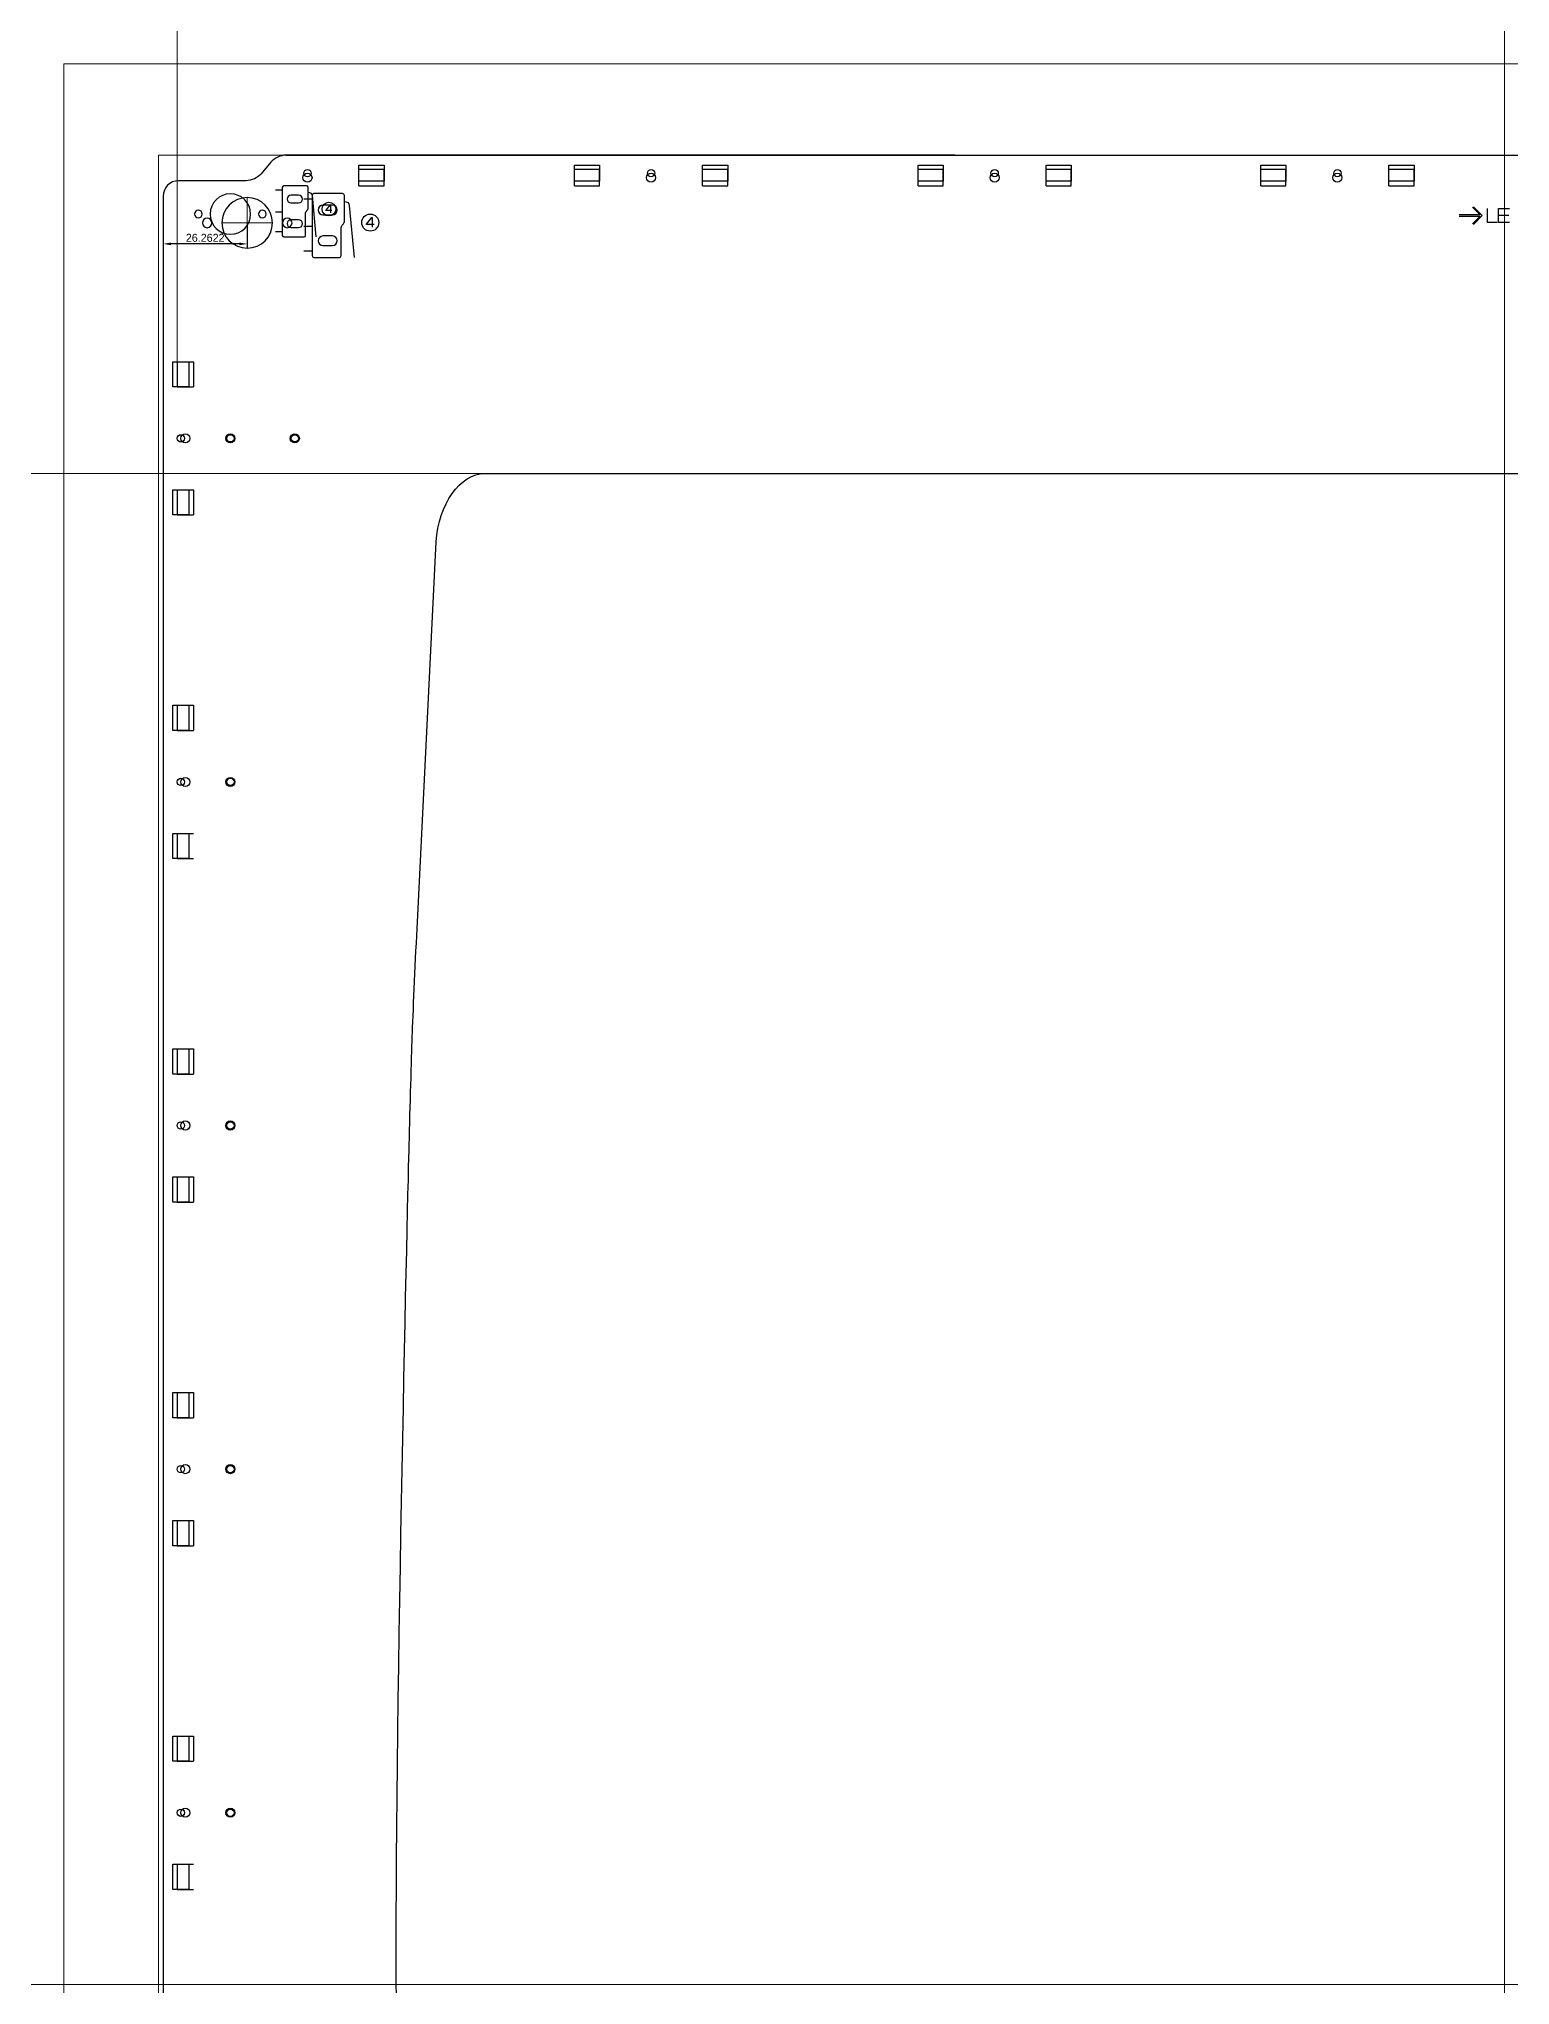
# Model space of a CAD drawing. Header units: millimetres. Extents: x -1949 to 1995, y -1808 to 1842.
# Drawn here: x -850 to -391, y 7 to 615 of the extents above; entities that cross this region are included whole.
import ezdxf

# ---------------------------------------------------------------- set-up
doc = ezdxf.new("R2010")
doc.units = ezdxf.units.MM
for name, color, linetype, true_color in [('CHANGED_PARTS', 3, 'Continuous', 0x00ff00), ('CUTS', 1, 'Continuous', 0xff0000), ('ORIGIONAL_PARTS_THAT_WERE_', 6, 'Continuous', 0xff00ff), ('TEXT', 5, 'Continuous', 0x0000ff)]:
    doc.layers.add(name, color=color, linetype=linetype, true_color=true_color)
doc.layers.add('Laser Table', color=2, linetype='Continuous', lineweight=0, true_color=0xffff00)
doc.layers.add('Referance lines', color=2, linetype='Continuous', lineweight=0, true_color=0xffff00)
doc.dimstyles.new('QCADDimStyle', dxfattribs={"dimtxt": 2.5, "dimasz": 2.5, "dimexe": 1.25, "dimexo": 0.625, "dimtad": 1, "dimtoh": 1, "dimdec": 4, "dimzin": 0, "dimdsep": 46, "dimtxsty": 'Standard', "dimcen": 0.09, "dimadec": 0, "dimazin": 0, "dimtfac": 1, "dimtdec": 4, "dimtofl": 0, "dimtmove": 0, "dimatfit": 3, "dimfxl": 1, "dimtolj": 1, "dimtzin": 0, "dimarcsym": 0})

# ---------------------------------------------------------------- blocks, each defined once
blk = doc.blocks.new('*D1')
at = {"layer": 'Defpoints', "color": 0}
for p in [(-811.68, 557.56), (-785.41, 557.56), (-811.68, 551)]:
    blk.add_point(p, dxfattribs=at)
at = {"layer": 'Referance lines', "color": 0, "lineweight": -2}
for p, q in [((-811.68, 556.93), (-811.68, 549.75)), ((-785.41, 556.93), (-785.41, 549.75)), ((-787.91, 551), (-809.18, 551))]:
    blk.add_line(p, q, dxfattribs=at)
at = {"layer": 'Referance lines', "color": 0}
for points in [[(-809.18, 551.42), (-809.18, 550.58), (-811.68, 551)], [(-787.91, 550.58), (-787.91, 551.42), (-785.41, 551)]]:
    blk.add_solid(points, dxfattribs=at)
at = {"layer": 'Referance lines', "color": 0, "insert": (-798.54, 552.88), "char_height": 2.5, "attachment_point": 5}
blk.add_mtext('\\A1;26.2622', dxfattribs=at)

msp = doc.modelspace()

# ---------------------------------------------------------------- linework, layer by layer
at = {"layer": 'CHANGED_PARTS'}
for p, q in [((-750.53602, 569.1074), (-750.53602, 574.3074)), ((-750.53602, 574.3074), (-742.65666, 574.3074)), ((-742.65666, 569.1074), (-742.65666, 574.3074)), ((-683.19594, 569.1074), (-683.19594, 574.3074)), ((-683.19594, 574.3074), (-675.31658, 574.3074)), ((-675.31658, 569.1074), (-675.31658, 574.3074)), ((-643.19602, 569.1074), (-643.19602, 574.3074)), ((-643.19602, 574.3074), (-635.31666, 574.3074)), ((-635.31666, 569.1074), (-635.31666, 574.3074)), ((-575.85594, 569.1074), (-575.85594, 574.3074)), ((-575.85594, 574.3074), (-567.97658, 574.3074)), ((-567.97658, 569.1074), (-567.97658, 574.3074)), ((-535.85602, 569.1074), (-535.85602, 574.3074)), ((-535.85602, 574.3074), (-527.97666, 574.3074)), ((-527.97666, 569.1074), (-527.97666, 574.3074)), ((-468.78468, 569.1074), (-468.78468, 574.3074)), ((-468.78468, 574.3074), (-460.90532, 574.3074)), ((-460.90532, 569.1074), (-460.90532, 574.3074)), ((-428.78476, 569.1074), (-428.78476, 574.3074)), ((-428.78476, 574.3074), (-420.9054, 574.3074)), ((-420.9054, 569.1074), (-420.9054, 574.3074)), ((-750.53602, 569.1074), (-742.65666, 569.1074)), ((-683.19594, 569.1074), (-675.31658, 569.1074)), ((-643.19602, 569.1074), (-635.31666, 569.1074)), ((-575.85594, 569.1074), (-567.97658, 569.1074)), ((-535.85602, 569.1074), (-527.97666, 569.1074)), ((-468.78468, 569.1074), (-460.90532, 569.1074)), ((-428.78476, 569.1074), (-420.9054, 569.1074)), ((-807.34558, 514.19145), (-802.14558, 514.19145)), ((-807.34558, 514.19145), (-807.34558, 506.31181)), ((-802.14558, 514.19145), (-802.14558, 506.31181)), ((-807.34558, 506.31181), (-802.14558, 506.31181)), ((-807.34558, 474.19153), (-802.14558, 474.19153)), ((-807.34558, 474.19153), (-807.34558, 466.31189)), ((-802.14558, 474.19153), (-802.14558, 466.31189)), ((-807.34558, 466.31189), (-802.14558, 466.31189)), ((-807.34558, 406.85145), (-802.14558, 406.85145)), ((-807.34558, 406.85145), (-807.34558, 398.97181)), ((-802.14558, 406.85145), (-802.14558, 398.97181)), ((-807.34558, 398.97181), (-802.14558, 398.97181)), ((-807.34558, 366.85153), (-802.14558, 366.85153)), ((-807.34558, 366.85153), (-807.34558, 358.97189)), ((-807.34558, 358.97189), (-802.14558, 358.97189)), ((-807.34558, 299.51145), (-802.14558, 299.51145)), ((-807.34558, 299.51145), (-807.34558, 291.63181)), ((-802.14558, 299.51145), (-802.14558, 291.63181)), ((-807.34558, 291.63181), (-802.14558, 291.63181)), ((-807.34558, 259.51153), (-802.14558, 259.51153)), ((-807.34558, 259.51153), (-807.34558, 251.63189)), ((-802.14558, 259.51153), (-802.14558, 251.63189)), ((-807.34558, 251.63189), (-802.14558, 251.63189)), ((-807.34558, 192.17145), (-802.14558, 192.17145)), ((-807.34558, 192.17145), (-807.34558, 184.29181)), ((-802.14558, 192.17145), (-802.14558, 184.29181)), ((-807.34558, 184.29181), (-802.14558, 184.29181)), ((-807.34558, 152.17153), (-802.14558, 152.17153)), ((-807.34558, 152.17153), (-807.34558, 144.29189)), ((-802.14558, 152.17153), (-802.14558, 144.29189)), ((-807.34558, 144.29189), (-802.14558, 144.29189)), ((-807.34558, 84.83145), (-802.14558, 84.83145)), ((-807.34558, 84.83145), (-807.34558, 76.95181)), ((-802.14558, 84.83145), (-802.14558, 76.95181)), ((-807.34558, 76.95181), (-802.14558, 76.95181)), ((-807.34558, 44.83153), (-802.14558, 44.83153)), ((-807.34558, 44.83153), (-807.34558, 36.95189)), ((-807.34558, 36.95189), (-802.14558, 36.95189))]:
    msp.add_line(p, q, dxfattribs=at)
at = {"layer": 'CHANGED_PARTS', "color": 3, "true_color": 0x00ff00}
for points in [[(-768.02095, 571.7074), (-768.02095, 572.49413), (-767.38318, 573.13192), (-766.59644, 573.13192)], [(-766.59644, 570.28288), (-767.38318, 570.28288), (-768.02095, 570.92067), (-768.02095, 571.7074)], [(-766.59644, 573.13192), (-765.8097, 573.13192), (-765.17192, 572.49413), (-765.17192, 571.7074)], [(-765.17192, 571.7074), (-765.17192, 570.92067), (-765.8097, 570.28288), (-766.59644, 570.28288)], [(-660.68095, 571.7074), (-660.68095, 572.49413), (-660.04318, 573.13192), (-659.25644, 573.13192)], [(-659.25644, 570.28288), (-660.04318, 570.28288), (-660.68095, 570.92067), (-660.68095, 571.7074)], [(-659.25644, 573.13192), (-658.4697, 573.13192), (-657.83192, 572.49413), (-657.83192, 571.7074)], [(-657.83192, 571.7074), (-657.83192, 570.92067), (-658.4697, 570.28288), (-659.25644, 570.28288)], [(-553.34095, 571.7074), (-553.34095, 572.49413), (-552.70318, 573.13192), (-551.91644, 573.13192)], [(-551.91644, 570.28288), (-552.70318, 570.28288), (-553.34095, 570.92067), (-553.34095, 571.7074)], [(-551.91644, 573.13192), (-551.1297, 573.13192), (-550.49192, 572.49413), (-550.49192, 571.7074)], [(-550.49192, 571.7074), (-550.49192, 570.92067), (-551.1297, 570.28288), (-551.91644, 570.28288)], [(-446.2697, 571.7074), (-446.2697, 572.49413), (-445.63192, 573.13192), (-444.84518, 573.13192)], [(-444.84518, 570.28288), (-445.63192, 570.28288), (-446.2697, 570.92067), (-446.2697, 571.7074)], [(-444.84518, 573.13192), (-444.05845, 573.13192), (-443.42067, 572.49413), (-443.42067, 571.7074)], [(-443.42067, 571.7074), (-443.42067, 570.92067), (-444.05845, 570.28288), (-444.84518, 570.28288)], [(-806.17066, 490.2517), (-806.17066, 491.03843), (-805.53289, 491.67622), (-804.74615, 491.67622)], [(-804.74615, 488.82718), (-805.53289, 488.82718), (-806.17066, 489.46497), (-806.17066, 490.2517)], [(-804.74615, 491.67622), (-803.95941, 491.67622), (-803.32163, 491.03843), (-803.32163, 490.2517)], [(-803.32163, 490.2517), (-803.32163, 489.46497), (-803.95941, 488.82718), (-804.74615, 488.82718)], [(-792.0903, 490.2517), (-792.0903, 491.03875), (-791.45213, 491.67622), (-790.66543, 491.67622)], [(-790.66543, 488.82718), (-791.45177, 488.82718), (-792.0903, 489.46536), (-792.0903, 490.2517)], [(-790.66543, 491.67622), (-789.87768, 491.67622), (-789.24056, 491.03875), (-789.24056, 490.2517)], [(-789.24056, 490.2517), (-789.24056, 489.46536), (-789.87768, 488.82718), (-790.66543, 488.82718)], [(-771.9783, 490.2517), (-771.9783, 491.03875), (-771.34012, 491.67622), (-770.55343, 491.67622)], [(-770.55343, 488.82718), (-771.33977, 488.82718), (-771.9783, 489.46536), (-771.9783, 490.2517)], [(-770.55343, 491.67622), (-769.76568, 491.67622), (-769.12856, 491.03875), (-769.12856, 490.2517)], [(-769.12856, 490.2517), (-769.12856, 489.46536), (-769.76568, 488.82718), (-770.55343, 488.82718)], [(-806.17066, 382.9117), (-806.17066, 383.69843), (-805.53289, 384.33622), (-804.74615, 384.33622)], [(-804.74615, 384.33622), (-803.95941, 384.33622), (-803.32163, 383.69843), (-803.32163, 382.9117)], [(-792.0903, 382.9117), (-792.0903, 383.69875), (-791.45213, 384.33622), (-790.66543, 384.33622)], [(-790.66543, 384.33622), (-789.87768, 384.33622), (-789.24056, 383.69875), (-789.24056, 382.9117)], [(-804.74615, 381.48718), (-805.53289, 381.48718), (-806.17066, 382.12497), (-806.17066, 382.9117)], [(-803.32163, 382.9117), (-803.32163, 382.12497), (-803.95941, 381.48718), (-804.74615, 381.48718)], [(-790.66543, 381.48718), (-791.45177, 381.48718), (-792.0903, 382.12536), (-792.0903, 382.9117)], [(-789.24056, 382.9117), (-789.24056, 382.12536), (-789.87768, 381.48718), (-790.66543, 381.48718)], [(-806.17066, 275.5717), (-806.17066, 276.35843), (-805.53289, 276.99622), (-804.74615, 276.99622)], [(-804.74615, 274.14718), (-805.53289, 274.14718), (-806.17066, 274.78497), (-806.17066, 275.5717)], [(-804.74615, 276.99622), (-803.95941, 276.99622), (-803.32163, 276.35843), (-803.32163, 275.5717)], [(-803.32163, 275.5717), (-803.32163, 274.78497), (-803.95941, 274.14718), (-804.74615, 274.14718)], [(-792.0903, 275.5717), (-792.0903, 276.35875), (-791.45213, 276.99622), (-790.66543, 276.99622)], [(-790.66543, 274.14718), (-791.45177, 274.14718), (-792.0903, 274.78536), (-792.0903, 275.5717)], [(-790.66543, 276.99622), (-789.87768, 276.99622), (-789.24056, 276.35875), (-789.24056, 275.5717)], [(-789.24056, 275.5717), (-789.24056, 274.78536), (-789.87768, 274.14718), (-790.66543, 274.14718)], [(-806.17066, 168.2317), (-806.17066, 169.01843), (-805.53289, 169.65622), (-804.74615, 169.65622)], [(-804.74615, 166.80718), (-805.53289, 166.80718), (-806.17066, 167.44497), (-806.17066, 168.2317)], [(-804.74615, 169.65622), (-803.95941, 169.65622), (-803.32163, 169.01843), (-803.32163, 168.2317)], [(-803.32163, 168.2317), (-803.32163, 167.44497), (-803.95941, 166.80718), (-804.74615, 166.80718)], [(-792.0903, 168.2317), (-792.0903, 169.01875), (-791.45213, 169.65622), (-790.66543, 169.65622)], [(-790.66543, 166.80718), (-791.45177, 166.80718), (-792.0903, 167.44536), (-792.0903, 168.2317)], [(-790.66543, 169.65622), (-789.87768, 169.65622), (-789.24056, 169.01875), (-789.24056, 168.2317)], [(-789.24056, 168.2317), (-789.24056, 167.44536), (-789.87768, 166.80718), (-790.66543, 166.80718)], [(-806.17066, 60.8917), (-806.17066, 61.67843), (-805.53289, 62.31622), (-804.74615, 62.31622)], [(-804.74615, 59.46718), (-805.53289, 59.46718), (-806.17066, 60.10497), (-806.17066, 60.8917)], [(-804.74615, 62.31622), (-803.95941, 62.31622), (-803.32163, 61.67843), (-803.32163, 60.8917)], [(-803.32163, 60.8917), (-803.32163, 60.10497), (-803.95941, 59.46718), (-804.74615, 59.46718)], [(-792.0903, 60.8917), (-792.0903, 61.67875), (-791.45213, 62.31622), (-790.66543, 62.31622)], [(-790.66543, 59.46718), (-791.45177, 59.46718), (-792.0903, 60.10536), (-792.0903, 60.8917)], [(-790.66543, 62.31622), (-789.87768, 62.31622), (-789.24056, 61.67875), (-789.24056, 60.8917)], [(-789.24056, 60.8917), (-789.24056, 60.10536), (-789.87768, 59.46718), (-790.66543, 59.46718)]]:
    msp.add_open_spline(points, degree=3, dxfattribs=at)
at = {"layer": 'CHANGED_PARTS'}
for points in [[(-785.41299, 565.45894), (-789.77615, 565.45894), (-793.3131, 561.92164), (-793.3131, 557.55954)], [(-777.51324, 557.55954), (-777.51324, 561.92164), (-781.05054, 565.45894), (-785.41299, 565.45894)], [(-797.91332, 559.05885), (-798.74164, 559.05885), (-799.41369, 558.38751), (-799.41369, 557.55954)], [(-799.41369, 557.55954), (-799.41369, 556.73016), (-798.74164, 556.05918), (-797.91332, 556.05918)], [(-796.41331, 557.55954), (-796.41331, 558.38751), (-797.08535, 559.05885), (-797.91332, 559.05885)], [(-797.91332, 556.05918), (-797.08535, 556.05918), (-796.41331, 556.72981), (-796.41331, 557.55954)], [(-793.3131, 557.55954), (-793.3131, 553.19568), (-789.77615, 549.65944), (-785.41299, 549.65944)], [(-785.41299, 549.65944), (-781.05054, 549.65944), (-777.51324, 553.19568), (-777.51324, 557.55954)], [(-772.91267, 559.05885), (-773.74134, 559.05885), (-774.41268, 558.38751), (-774.41268, 557.55954)], [(-774.41268, 557.55954), (-774.41268, 556.73016), (-773.74134, 556.05918), (-772.91267, 556.05918)], [(-771.41336, 557.55954), (-771.41336, 558.38751), (-772.08399, 559.05885), (-772.91267, 559.05885)], [(-772.91267, 556.05918), (-772.08399, 556.05918), (-771.41336, 556.72981), (-771.41336, 557.55954)]]:
    msp.add_open_spline(points, degree=3, dxfattribs=at)
at = {"layer": 'CUTS', "color": 1, "true_color": 0xff0000}
for p, q in [((-773.35787, 578.7217), (-11.9908, 578.7217)), ((-811.67518, 565.92179), (-811.67518, -559.47883))]:
    msp.add_line(p, q, dxfattribs=at)
for points in [[(-564.31785, 578.7217), (-773.35787, 578.7217)], [(-777.99394, 576.55931), (-781.0758, 572.88422)], [(-811.67518, 565.92179), (-811.67518, 273.10325)], [(-785.71187, 570.72155), (-806.8743, 570.72155)], [(-758.77298, 563.06926), (-761.773, 563.06926)], [(-761.773, 560.06924), (-758.77298, 560.06924), (-758.77298, 560.06924)], [(-758.77298, 553.46982), (-761.773, 553.46982)], [(-761.773, 550.4698), (-758.77298, 550.4698), (-758.77298, 550.4698)], [(-711.18975, 479.24482), (-109.71307, 479.24482)], [(-732.35331, 337.04035), (-726.37636, 457.88867)]]:
    msp.add_lwpolyline(points, dxfattribs=at)
for points in [[(-773.35787, 578.7217), (-774.91094, 578.7217), (-776.99628, 577.74832), (-777.99394, 576.55931)], [(-781.0758, 572.88422), (-782.07346, 571.69493), (-784.15965, 570.72155), (-785.71187, 570.72155)], [(-806.8743, 570.72155), (-809.51421, 570.72155), (-811.67518, 568.5617), (-811.67518, 565.92179)], [(-761.773, 563.06926), (-762.60132, 563.06926), (-763.27301, 562.39757), (-763.27301, 561.5696)], [(-763.27301, 561.5696), (-763.27301, 560.74128), (-762.60132, 560.06924), (-761.773, 560.06924)], [(-757.27297, 561.5696), (-757.27297, 562.39757), (-757.94431, 563.06926), (-758.77298, 563.06926)], [(-758.77298, 560.06924), (-757.94431, 560.06924), (-757.27297, 560.74128), (-757.27297, 561.5696)], [(-761.773, 553.46982), (-762.60132, 553.46982), (-763.27301, 552.79884), (-763.27301, 551.96981)], [(-757.27297, 551.96981), (-757.27297, 552.79884), (-757.94431, 553.46982), (-758.77298, 553.46982)], [(-763.27301, 551.96981), (-763.27301, 551.14149), (-762.60132, 550.4698), (-761.773, 550.4698)], [(-758.77298, 550.4698), (-757.94431, 550.4698), (-757.27297, 551.14149), (-757.27297, 551.96981)], [(-726.37636, 457.88867), (-725.69256, 469.63498), (-718.85883, 479.24482), (-711.18975, 479.24482)], [(-733.84393, 303.31954), (-733.60548, 310.10687), (-732.93382, 325.28292), (-732.35331, 337.04035)], [(-734.81305, 269.5543), (-734.51785, 281.33666), (-734.08241, 296.53255), (-733.84393, 303.31954)], [(-738.84189, 20.31864), (-738.84189, 108.05252), (-734.81305, 269.5543), (-734.81305, 269.5543)], [(-726.40768, -388.6812), (-726.40768, -388.6812), (-738.84189, -189.03436), (-738.84189, 20.31864)]]:
    msp.add_open_spline(points, degree=3, dxfattribs=at)
at = {"layer": 'Laser Table', "color": 2, "true_color": 0xffff00}
for p, q in [((-842.67532, -592.7783), (-842.67532, 607.2217)), ((-842.67532, 607.2217), (57.32468, 607.2217))]:
    msp.add_line(p, q, dxfattribs=at)
at = {"layer": 'ORIGIONAL_PARTS_THAT_WERE_', "color": 6, "true_color": 0xff00ff}
for points in [[(-750.53602, 575.58819), (-742.65666, 575.58819), (-742.65666, 570.62841), (-750.53602, 570.62841), (-750.53602, 575.58819), (-750.53602, 575.58819)], [(-683.19594, 575.58819), (-675.31658, 575.58819), (-675.31658, 570.62841), (-683.19594, 570.62841), (-683.19594, 575.58819), (-683.19594, 575.58819)], [(-643.19602, 575.58819), (-635.31666, 575.58819), (-635.31666, 570.62841), (-643.19602, 570.62841), (-643.19602, 575.58819), (-643.19602, 575.58819)], [(-575.85594, 575.58819), (-567.97658, 575.58819), (-567.97658, 570.62841), (-575.85594, 570.62841), (-575.85594, 575.58819), (-575.85594, 575.58819)], [(-535.85602, 575.58819), (-527.97666, 575.58819), (-527.97666, 570.62841), (-535.85602, 570.62841), (-535.85602, 575.58819), (-535.85602, 575.58819)], [(-468.78468, 575.58819), (-460.90532, 575.58819), (-460.90532, 570.62841), (-468.78468, 570.62841), (-468.78468, 575.58819), (-468.78468, 575.58819)], [(-428.78476, 575.58819), (-420.9054, 575.58819), (-420.9054, 570.62841), (-428.78476, 570.62841), (-428.78476, 575.58819), (-428.78476, 575.58819)], [(-774.44556, 567.73197), (-776.53005, 567.73197)], [(-774.44556, 568.64157), (-774.44556, 553.60336)], [(-766.83402, 569.09397), (-773.99287, 569.09397)], [(-769.35342, 566.19978), (-771.75344, 566.19978)], [(-766.3819, 562.10333), (-766.3819, 568.64157)], [(-765.1596, 566.1027), (-763.93588, 553.15406)], [(-774.44556, 560.88892), (-776.53005, 560.88892)], [(-771.75344, 563.79976), (-769.35342, 563.79976), (-769.35342, 563.79976)], [(-767.16563, 553.60336), (-767.16563, 560.65807)], [(-766.79338, 561.36729), (-766.75415, 561.39438)], [(-759.44093, 561.37576), (-760.84894, 561.37576), (-760.84894, 561.46748), (-759.52898, 563.1292), (-759.44093, 563.1292), (-759.44093, 561.37576)], [(-758.95325, 561.37576), (-759.44093, 561.37576), (-759.44093, 560.7464)], [(-774.44556, 554.75511), (-776.53005, 554.75511)], [(-769.35342, 558.52023), (-771.75344, 558.52023)], [(-771.75344, 556.12022), (-769.35342, 556.12022), (-769.35342, 556.12022)], [(-773.99287, 553.15096), (-767.61775, 553.15096), (-767.61775, 553.15096)], [(-803.65161, 506.31181), (-808.61138, 506.31181), (-808.61138, 514.19145), (-803.65161, 514.19145), (-803.65161, 506.31181), (-803.65161, 506.31181)], [(-803.65161, 466.31189), (-808.61138, 466.31189), (-808.61138, 474.19153), (-803.65161, 474.19153), (-803.65161, 466.31189), (-803.65161, 466.31189)], [(-803.65161, 398.97181), (-808.61138, 398.97181), (-808.61138, 406.85145), (-803.65161, 406.85145), (-803.65161, 398.97181), (-803.65161, 398.97181)], [(-803.65161, 358.97189), (-808.61138, 358.97189), (-808.61138, 366.85153), (-803.65161, 366.85153), (-803.65161, 358.97189), (-803.65161, 358.97189)], [(-803.65161, 291.63181), (-808.61138, 291.63181), (-808.61138, 299.51145), (-803.65161, 299.51145), (-803.65161, 291.63181), (-803.65161, 291.63181)], [(-803.65161, 251.63189), (-808.61138, 251.63189), (-808.61138, 259.51153), (-803.65161, 259.51153), (-803.65161, 251.63189), (-803.65161, 251.63189)], [(-803.65161, 184.29181), (-808.61138, 184.29181), (-808.61138, 192.17145), (-803.65161, 192.17145), (-803.65161, 184.29181), (-803.65161, 184.29181)], [(-803.65161, 144.29189), (-808.61138, 144.29189), (-808.61138, 152.17153), (-803.65161, 152.17153), (-803.65161, 144.29189), (-803.65161, 144.29189)], [(-803.65161, 76.95181), (-808.61138, 76.95181), (-808.61138, 84.83145), (-803.65161, 84.83145), (-803.65161, 76.95181), (-803.65161, 76.95181)], [(-803.65161, 36.95189), (-808.61138, 36.95189), (-808.61138, 44.83153), (-803.65161, 44.83153), (-803.65161, 36.95189), (-803.65161, 36.95189)]]:
    msp.add_lwpolyline(points, dxfattribs=at)
for points in [[(-767.73633, 573.1083), (-767.73633, 573.73794), (-767.22579, 574.24791), (-766.59644, 574.24791)], [(-766.59644, 571.96869), (-767.22551, 571.96869), (-767.73633, 572.47923), (-767.73633, 573.1083)], [(-766.59644, 574.24791), (-765.96624, 574.24791), (-765.45654, 573.73794), (-765.45654, 573.1083)], [(-765.45654, 573.1083), (-765.45654, 572.47923), (-765.96624, 571.96869), (-766.59644, 571.96869)], [(-660.39633, 573.1083), (-660.39633, 573.73794), (-659.88579, 574.24791), (-659.25644, 574.24791)], [(-659.25644, 571.96869), (-659.88551, 571.96869), (-660.39633, 572.47923), (-660.39633, 573.1083)], [(-659.25644, 574.24791), (-658.62624, 574.24791), (-658.11654, 573.73794), (-658.11654, 573.1083)], [(-658.11654, 573.1083), (-658.11654, 572.47923), (-658.62624, 571.96869), (-659.25644, 571.96869)], [(-553.05633, 573.1083), (-553.05633, 573.73794), (-552.54579, 574.24791), (-551.91644, 574.24791)], [(-551.91644, 571.96869), (-552.54551, 571.96869), (-553.05633, 572.47923), (-553.05633, 573.1083)], [(-551.91644, 574.24791), (-551.28624, 574.24791), (-550.77654, 573.73794), (-550.77654, 573.1083)], [(-550.77654, 573.1083), (-550.77654, 572.47923), (-551.28624, 571.96869), (-551.91644, 571.96869)], [(-445.98508, 573.1083), (-445.98508, 573.73794), (-445.47454, 574.24791), (-444.84518, 574.24791)], [(-444.84518, 571.96869), (-445.47426, 571.96869), (-445.98508, 572.47923), (-445.98508, 573.1083)], [(-444.84518, 574.24791), (-444.21498, 574.24791), (-443.70529, 573.73794), (-443.70529, 573.1083)], [(-443.70529, 573.1083), (-443.70529, 572.47923), (-444.21498, 571.96869), (-444.84518, 571.96869)], [(-790.66543, 566.64146), (-794.15596, 566.64146), (-796.98552, 563.81162), (-796.98552, 560.32194)], [(-784.34563, 560.32194), (-784.34563, 563.81162), (-787.17547, 566.64146), (-790.66543, 566.64146)], [(-773.99287, 569.09397), (-774.24179, 569.09397), (-774.44556, 568.89049), (-774.44556, 568.64157)], [(-771.75344, 566.19978), (-772.4161, 566.19978), (-772.95345, 565.66243), (-772.95345, 565.00005)], [(-768.15341, 565.00005), (-768.15341, 565.66243), (-768.69048, 566.19978), (-769.35342, 566.19978)], [(-766.3819, 568.64157), (-766.3819, 568.89049), (-766.5851, 569.09397), (-766.83402, 569.09397)], [(-766.35142, 567.13817), (-765.72094, 567.198), (-765.21971, 566.73318), (-765.1596, 566.1027)], [(-800.66569, 561.52138), (-801.32835, 561.52138), (-801.86599, 560.98432), (-801.86599, 560.32194)], [(-801.86599, 560.32194), (-801.86599, 559.65843), (-801.32835, 559.12165), (-800.66569, 559.12165)], [(-799.46569, 560.32194), (-799.46569, 560.98432), (-800.00332, 561.52138), (-800.66569, 561.52138)], [(-800.66569, 559.12165), (-800.00332, 559.12165), (-799.46569, 559.65815), (-799.46569, 560.32194)], [(-796.98552, 560.32194), (-796.98552, 556.83085), (-794.15596, 554.00186), (-790.66543, 554.00186)], [(-790.66543, 554.00186), (-787.17547, 554.00186), (-784.34563, 556.83085), (-784.34563, 560.32194)], [(-780.66517, 561.52138), (-781.32811, 561.52138), (-781.86518, 560.98432), (-781.86518, 560.32194)], [(-781.86518, 560.32194), (-781.86518, 559.65843), (-781.32811, 559.12165), (-780.66517, 559.12165)], [(-779.46573, 560.32194), (-779.46573, 560.98432), (-780.00223, 561.52138), (-780.66517, 561.52138)], [(-780.66517, 559.12165), (-780.00223, 559.12165), (-779.46573, 559.65815), (-779.46573, 560.32194)], [(-772.95345, 565.00005), (-772.95345, 564.3374), (-772.4161, 563.79976), (-771.75344, 563.79976)], [(-769.35342, 563.79976), (-768.69048, 563.79976), (-768.15341, 564.3374), (-768.15341, 565.00005)], [(-767.16563, 560.65807), (-767.16563, 560.90699), (-766.99799, 561.2259), (-766.79338, 561.36729)], [(-766.75415, 561.39438), (-766.54926, 561.53578), (-766.3819, 561.85497), (-766.3819, 562.10333)], [(-762.0258, 561.85779), (-762.0258, 563.03127), (-761.07443, 563.98236), (-759.90095, 563.98236)], [(-759.90095, 559.73322), (-761.07443, 559.73322), (-762.0258, 560.68431), (-762.0258, 561.85779)], [(-759.90095, 563.98236), (-758.72775, 563.98236), (-757.77638, 563.03099), (-757.77638, 561.85779)], [(-757.77638, 561.85779), (-757.77638, 560.68431), (-758.72775, 559.73322), (-759.90095, 559.73322)], [(-774.44556, 553.60336), (-774.44556, 553.35472), (-774.24179, 553.15096), (-773.99287, 553.15096)], [(-771.75344, 558.52023), (-772.4161, 558.52023), (-772.95345, 557.98345), (-772.95345, 557.32022)], [(-772.95345, 557.32022), (-772.95345, 556.65757), (-772.4161, 556.12022), (-771.75344, 556.12022)], [(-768.15341, 557.32022), (-768.15341, 557.98345), (-768.69048, 558.52023), (-769.35342, 558.52023)], [(-769.35342, 556.12022), (-768.69048, 556.12022), (-768.15341, 556.65757), (-768.15341, 557.32022)], [(-767.61775, 553.15096), (-767.36912, 553.15096), (-767.16563, 553.35444), (-767.16563, 553.60336)], [(-807.27167, 490.2517), (-807.27167, 490.88108), (-806.76145, 491.39131), (-806.13206, 491.39131)], [(-806.13206, 489.11209), (-806.76145, 489.11209), (-807.27167, 489.62232), (-807.27167, 490.2517)], [(-806.13206, 491.39131), (-805.50267, 491.39131), (-804.99244, 490.88108), (-804.99244, 490.2517)], [(-804.99244, 490.2517), (-804.99244, 489.62232), (-805.50267, 489.11209), (-806.13206, 489.11209)], [(-791.80533, 490.2517), (-791.80533, 490.88134), (-791.29479, 491.39131), (-790.66543, 491.39131)], [(-790.66543, 489.11209), (-791.2945, 489.11209), (-791.80533, 489.62263), (-791.80533, 490.2517)], [(-790.66543, 491.39131), (-790.03523, 491.39131), (-789.52554, 490.88134), (-789.52554, 490.2517)], [(-789.52554, 490.2517), (-789.52554, 489.62263), (-790.03523, 489.11209), (-790.66543, 489.11209)], [(-771.69333, 490.2517), (-771.69333, 490.88134), (-771.18279, 491.39131), (-770.55343, 491.39131)], [(-770.55343, 489.11209), (-771.1825, 489.11209), (-771.69333, 489.62263), (-771.69333, 490.2517)], [(-770.55343, 491.39131), (-769.92323, 491.39131), (-769.41353, 490.88134), (-769.41353, 490.2517)], [(-769.41353, 490.2517), (-769.41353, 489.62263), (-769.92323, 489.11209), (-770.55343, 489.11209)], [(-807.27167, 382.9117), (-807.27167, 383.54108), (-806.76145, 384.05131), (-806.13206, 384.05131)], [(-806.13206, 384.05131), (-805.50267, 384.05131), (-804.99244, 383.54108), (-804.99244, 382.9117)], [(-791.80533, 382.9117), (-791.80533, 383.54134), (-791.29479, 384.05131), (-790.66543, 384.05131)], [(-790.66543, 384.05131), (-790.03523, 384.05131), (-789.52554, 383.54134), (-789.52554, 382.9117)], [(-806.13206, 381.77209), (-806.76145, 381.77209), (-807.27167, 382.28232), (-807.27167, 382.9117)], [(-804.99244, 382.9117), (-804.99244, 382.28232), (-805.50267, 381.77209), (-806.13206, 381.77209)], [(-790.66543, 381.77209), (-791.2945, 381.77209), (-791.80533, 382.28263), (-791.80533, 382.9117)], [(-789.52554, 382.9117), (-789.52554, 382.28263), (-790.03523, 381.77209), (-790.66543, 381.77209)], [(-807.27167, 275.5717), (-807.27167, 276.20108), (-806.76145, 276.71131), (-806.13206, 276.71131)], [(-806.13206, 274.43209), (-806.76145, 274.43209), (-807.27167, 274.94232), (-807.27167, 275.5717)], [(-806.13206, 276.71131), (-805.50267, 276.71131), (-804.99244, 276.20108), (-804.99244, 275.5717)], [(-804.99244, 275.5717), (-804.99244, 274.94232), (-805.50267, 274.43209), (-806.13206, 274.43209)], [(-791.80533, 275.5717), (-791.80533, 276.20134), (-791.29479, 276.71131), (-790.66543, 276.71131)], [(-790.66543, 274.43209), (-791.2945, 274.43209), (-791.80533, 274.94263), (-791.80533, 275.5717)], [(-790.66543, 276.71131), (-790.03523, 276.71131), (-789.52554, 276.20134), (-789.52554, 275.5717)], [(-789.52554, 275.5717), (-789.52554, 274.94263), (-790.03523, 274.43209), (-790.66543, 274.43209)], [(-807.27167, 168.2317), (-807.27167, 168.86108), (-806.76145, 169.37131), (-806.13206, 169.37131)], [(-806.13206, 167.09209), (-806.76145, 167.09209), (-807.27167, 167.60232), (-807.27167, 168.2317)], [(-806.13206, 169.37131), (-805.50267, 169.37131), (-804.99244, 168.86108), (-804.99244, 168.2317)], [(-804.99244, 168.2317), (-804.99244, 167.60232), (-805.50267, 167.09209), (-806.13206, 167.09209)], [(-791.80533, 168.2317), (-791.80533, 168.86134), (-791.29479, 169.37131), (-790.66543, 169.37131)], [(-790.66543, 167.09209), (-791.2945, 167.09209), (-791.80533, 167.60263), (-791.80533, 168.2317)], [(-790.66543, 169.37131), (-790.03523, 169.37131), (-789.52554, 168.86134), (-789.52554, 168.2317)], [(-789.52554, 168.2317), (-789.52554, 167.60263), (-790.03523, 167.09209), (-790.66543, 167.09209)], [(-807.27167, 60.8917), (-807.27167, 61.52108), (-806.76145, 62.03131), (-806.13206, 62.03131)], [(-806.13206, 59.75209), (-806.76145, 59.75209), (-807.27167, 60.26232), (-807.27167, 60.8917)], [(-806.13206, 62.03131), (-805.50267, 62.03131), (-804.99244, 61.52108), (-804.99244, 60.8917)], [(-804.99244, 60.8917), (-804.99244, 60.26232), (-805.50267, 59.75209), (-806.13206, 59.75209)], [(-791.80533, 60.8917), (-791.80533, 61.52134), (-791.29479, 62.03131), (-790.66543, 62.03131)], [(-790.66543, 59.75209), (-791.2945, 59.75209), (-791.80533, 60.26263), (-791.80533, 60.8917)], [(-790.66543, 62.03131), (-790.03523, 62.03131), (-789.52554, 61.52134), (-789.52554, 60.8917)], [(-789.52554, 60.8917), (-789.52554, 60.26263), (-790.03523, 59.75209), (-790.66543, 59.75209)]]:
    msp.add_open_spline(points, degree=3, dxfattribs=at)
at = {"layer": 'Referance lines'}
for p, q in [((-807.34558, 514.19145), (-807.34558, 1822.835)), ((-392.67532, -556.27814), (-392.67532, 578.7217)), ((-785.41299, 549.65944), (-785.41299, 565.45894)), ((-793.3131, 557.55954), (-777.51324, 557.55954))]:
    msp.add_line(p, q, dxfattribs=at)
at = {"layer": 'Referance lines', "color": 2, "true_color": 0xffff00}
for p, q in [((-392.67532, 501.335), (-392.67532, 801.335)), ((-392.67532, 607.2217), (-392.67532, -592.7783)), ((-813.17532, -564.2783), (-813.16863, 578.7217)), ((-813.16863, 578.7217), (24.8275, 578.7217)), ((869.94974, 479.24482), (-1949.23026, 479.24482)), ((-392.67532, 479.24482), (-392.67532, -414.05399)), ((-753.96313, 7.2217), (-861.30013, 7.2217)), ((-842.67532, 7.2217), (57.32468, 7.2217)), ((-791.57133, 7.2217), (-823.69193, 7.2217))]:
    msp.add_line(p, q, dxfattribs=at)
at = {"layer": 'TEXT', "color": 5, "true_color": 0x0000ff}
for points in [[(-765.13815, 566.12149), (-765.13815, 547.32373)], [(-755.62373, 566.687), (-764.57229, 566.687)], [(-755.05858, 557.94869), (-755.05858, 566.12149)], [(-765.13815, 564.98449), (-767.74377, 564.98449)], [(-753.5307, 562.9479), (-752.00106, 546.76211)], [(-402.66925, 562.43183), (-400.2777, 560.04028), (-406.81679, 560.04028)], [(-406.81679, 559.64009), (-400.27686, 559.64009), (-402.67716, 557.23951)], [(-402.37151, 562.62177), (-399.58936, 559.8399), (-402.37151, 557.05804)], [(-394.93298, 557.66171), (-397.98944, 557.66171), (-397.98944, 562.01753)], [(-391.08488, 557.66171), (-394.51331, 557.66171), (-394.51331, 562.01753), (-391.12128, 562.01753)], [(-394.51331, 559.99174), (-391.26183, 559.99174)], [(-765.13815, 556.43069), (-767.74377, 556.43069)], [(-756.03825, 547.32373), (-756.03825, 556.14211)], [(-755.57293, 557.02865), (-755.5239, 557.06251)], [(-746.38237, 557.03923), (-748.14237, 557.03923), (-748.14237, 557.15388), (-746.49243, 559.23104), (-746.38237, 559.23104), (-746.38237, 557.03923)], [(-745.77277, 557.03923), (-746.38237, 557.03923), (-746.38237, 556.25253)], [(-765.13815, 548.76341), (-767.74377, 548.76341)], [(-764.57229, 546.75823), (-756.6034, 546.75823), (-756.6034, 546.75823)]]:
    msp.add_lwpolyline(points, dxfattribs=at)
for points in [[(-764.57229, 566.687), (-764.88344, 566.687), (-765.13815, 566.43264), (-765.13815, 566.12149)], [(-755.05858, 566.12149), (-755.05858, 566.43264), (-755.31258, 566.687), (-755.62373, 566.687)], [(-755.02048, 564.24225), (-754.23238, 564.31703), (-753.60584, 563.73601), (-753.5307, 562.9479)], [(-749.61346, 557.64177), (-749.61346, 559.10862), (-748.42424, 560.29748), (-746.95739, 560.29748)], [(-746.95739, 560.29748), (-745.4909, 560.29748), (-744.30168, 559.10827), (-744.30168, 557.64177)], [(-756.03825, 556.14211), (-756.03825, 556.45326), (-755.8287, 556.8519), (-755.57293, 557.02865)], [(-755.5239, 557.06251), (-755.26778, 557.23925), (-755.05858, 557.63825), (-755.05858, 557.94869)], [(-746.95739, 554.98606), (-748.42424, 554.98606), (-749.61346, 556.17492), (-749.61346, 557.64177)], [(-744.30168, 557.64177), (-744.30168, 556.17492), (-745.4909, 554.98606), (-746.95739, 554.98606)], [(-765.13815, 547.32373), (-765.13815, 547.01293), (-764.88344, 546.75823), (-764.57229, 546.75823)], [(-756.6034, 546.75823), (-756.2926, 546.75823), (-756.03825, 547.01258), (-756.03825, 547.32373)]]:
    msp.add_open_spline(points, degree=3, dxfattribs=at)

# ---------------------------------------------------------------- dimensions: what is measured, and where the dimension line sits
at = {"layer": 'Referance lines'}
dim = msp.add_aligned_dim(p1=(-785.41299, 557.55954), p2=(-811.67518, 557.55954), distance=6.55954, dimstyle='QCADDimStyle', override={"dimtxt": 2.5, "dimasz": 2.5, "dimexe": 1.25, "dimexo": 0.625, "dimgap": 0.625, "dimzin": 8, "dimclrd": 0, "dimclre": 0, "dimclrt": 0, "dimazin": 2, "dimtmove": 2}, dxfattribs=at)
dim.commit()
dim.dimension.update_dxf_attribs({"geometry": '*D1', "text_midpoint": (-798.54409, 552.875)})

doc.saveas('drawing.dxf')
